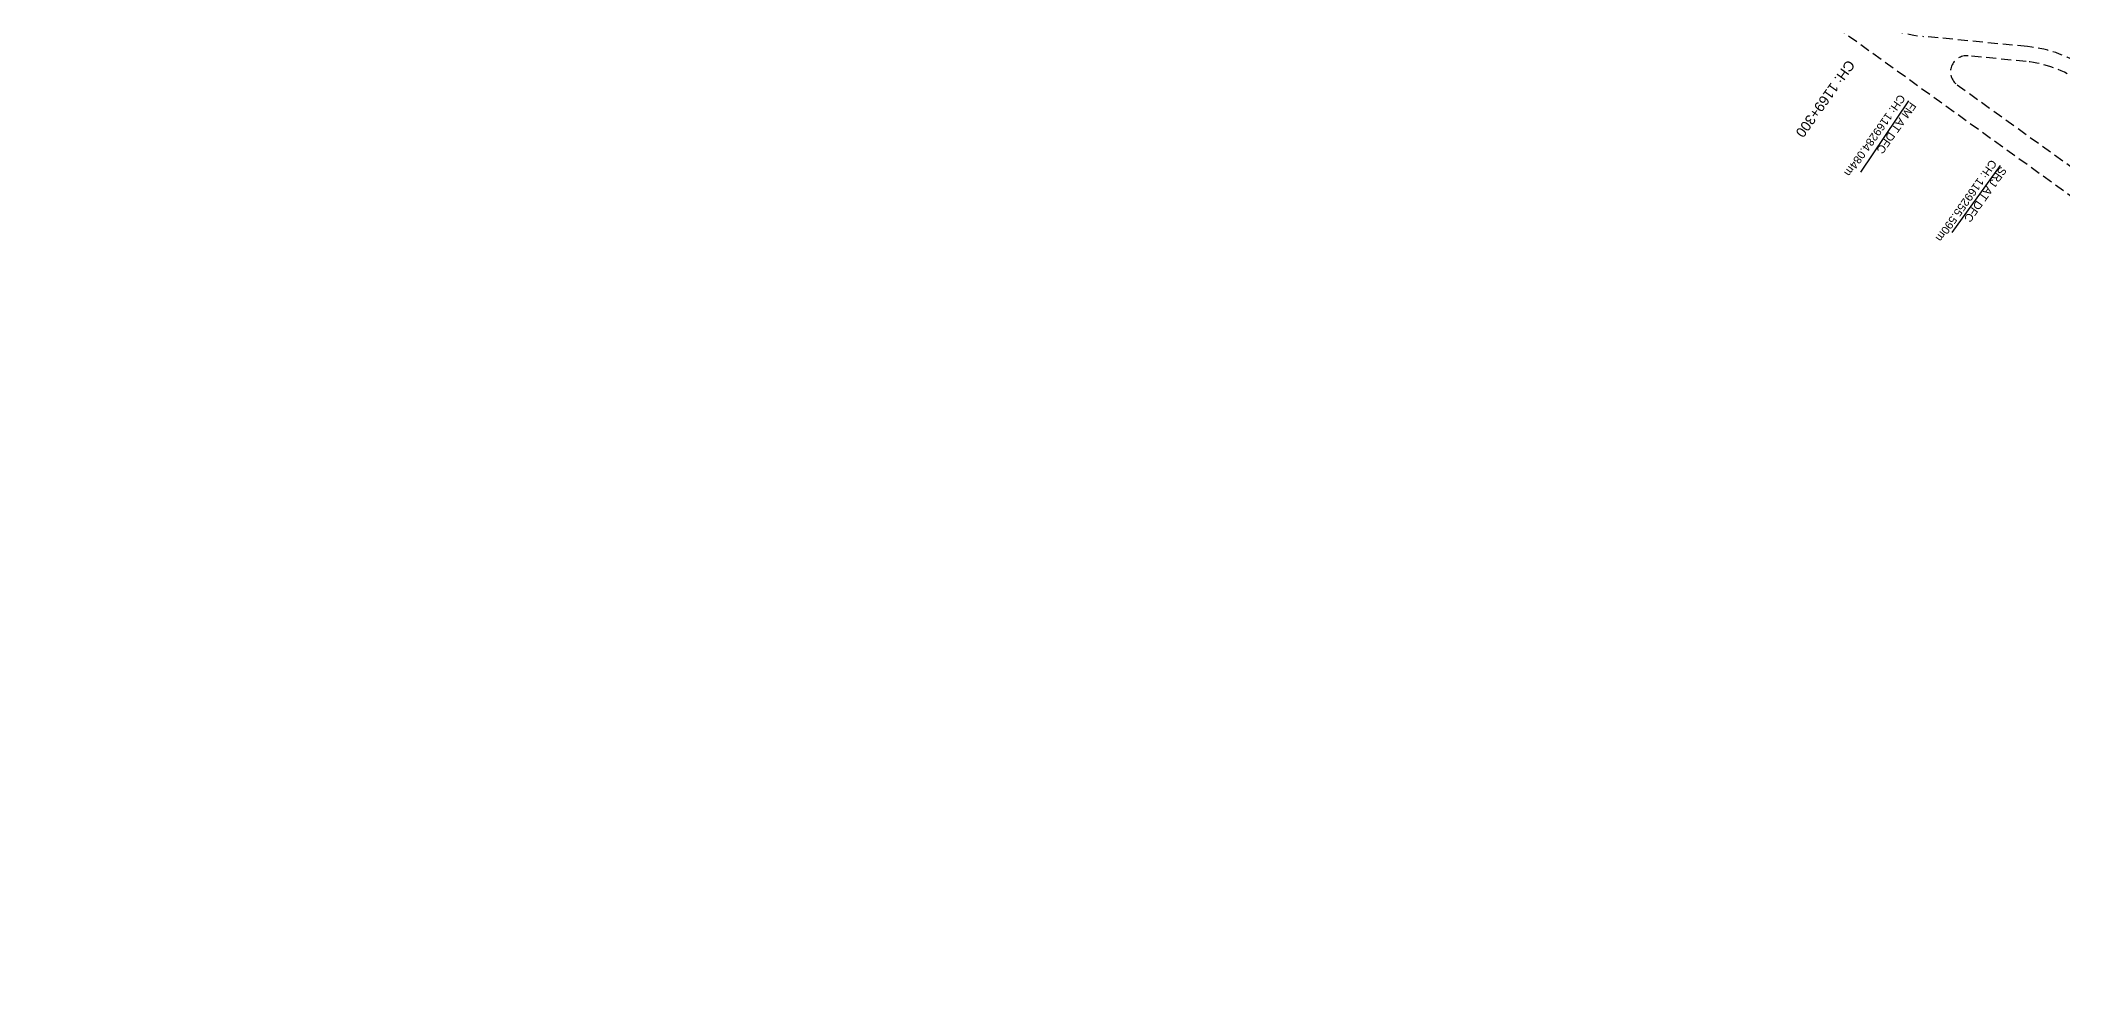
# Model space of a CAD drawing. Header units: metres. Extents: x 658374 to 662614, y 3366768 to 3369818.
# Drawn here: x 660562 to 661068, y 3367653 to 3367890 of the extents above; entities that cross this region are included whole.
import ezdxf

# ---------------------------------------------------------------- set-up
doc = ezdxf.new("R2010")
doc.units = ezdxf.units.M
doc.header["$MEASUREMENT"] = 0
doc.linetypes.add('DASHED2', pattern=[0.375, 0.25, -0.125])
for name, color, linetype, lineweight in [('C-ALIG-LABL-DG', 1, 'Continuous', 25), ('EXT', 7, 'Continuous', 25), ('PROPOSED DFCC TRACK', 1, 'Continuous', 0)]:
    doc.layers.add(name, color=color, linetype=linetype, lineweight=lineweight)
doc.layers.add('C-ROAD-CNTR-N', color=92, linetype='Continuous')
doc.styles.add('ARIAL', font='arial.ttf')

msp = doc.modelspace()

# ---------------------------------------------------------------- linework, layer by layer
at = {"layer": 'C-ROAD-CNTR-N', "color": 1, "linetype": 'Continuous', "lineweight": -3}
for p, q in [((661029.1695, 3367875.2132), (661017.2152, 3367857.3965)), ((661052.0837, 3367859.1022), (661040.0064, 3367842.3235))]:
    msp.add_line(p, q, dxfattribs=at)
at = {"layer": 'EXT', "color": 1, "linetype": 'DASHED2', "ltscale": 10}
for points in [[(661228.9678, 3367734.2024), (661120.5393, 3367814.6004, 0.00343257), (661098.4027, 3367830.7799), (661011.1928, 3367893.6076, 0.02349545), (661003.5582, 3367898.5803), (660997.2209, 3367902.2962, -0.02076645), (660990.0295, 3367906.9246), (660967.0534, 3367923.0991, -0.02766406), (660958.1174, 3367930.1598), (660951.4606, 3367936.0458, 0.02493451), (660943.9072, 3367942.0813), (660755.6202, 3368077.7266, 0.00160712), (660734.7241, 3368092.6787), (660604.8339, 3368184.9914, 0.0012245), (660584.8491, 3368199.121), (660554.2554, 3368220.6392, 0.00130608)], [(661240.8728, 3367765.5958), (661074.2356, 3367883.1157, 0.12982611), (661058.978, 3367888.7897), (661032.9381, 3367891.3451, -0.13238468), (661015.411, 3367897.9635), (661015.411, 3367897.9635, 0.0252976), (661006.5931, 3367903.7561), (661000.2558, 3367907.4721, -0.02076645), (660993.4833, 3367911.8308), (660977.8144, 3367922.8613, -0.22787032), (660973.5704, 3367929.2438), (660968.9451, 3367957.0241, 0.17343431), (660955.8036, 3367979.1564), (660946.0845, 3367986.3809)], [(661238.7116, 3367762.5313), (661072.0744, 3367880.0512, 0.12982611), (661058.6118, 3367885.0576), (661044.1096, 3367886.4808, 0.76618427), (661041.3809, 3367879.2544), (661041.3809, 3367879.2544), (661101.9099, 3367835.6482, -0.00343257), (661124.1129, 3367819.42), (661233.4502, 3367738.3482)]]:
    msp.add_lwpolyline(points, format="xyb", dxfattribs=at)
at = {"layer": 'PROPOSED DFCC TRACK', "lineweight": 30}
msp.add_rational_spline([(662189.3755, 3367130.3232), (662122.6122, 3367172.3074), (662055.8489, 3367214.2917), (662053.7326, 3367215.6226), (662051.6163, 3367216.9535), (662049.5003, 3367218.2848), (662047.3842, 3367219.6161), (662045.2687, 3367220.9482), (662043.1531, 3367222.2802), (662041.0383, 3367223.6134), (662038.9234, 3367224.9466), (662036.8095, 3367226.2813), (662034.6956, 3367227.616), (662032.5829, 3367228.9525), (662030.4702, 3367230.2891), (662028.3589, 3367231.628), (662026.2476, 3367232.9668), (662024.138, 3367234.3083), (662022.0284, 3367235.6498), (661945.8186, 3367284.1844), (661872.2145, 3367336.5865), (661870.1789, 3367338.0378), (661868.1433, 3367339.4892), (661866.1095, 3367340.943), (661864.0757, 3367342.3969), (661862.0435, 3367343.853), (661860.0113, 3367345.309), (661857.9804, 3367346.7669), (661855.9495, 3367348.2247), (661853.9196, 3367349.684), (661851.8897, 3367351.1434), (661849.8606, 3367352.6038), (661847.8316, 3367354.0642), (661845.803, 3367355.5253), (661843.7744, 3367356.9864), (661841.7461, 3367358.4479), (661839.7178, 3367359.9094), (661344.8608, 3367716.4989), (660850.0038, 3368073.0883), (660847.9755, 3368074.5498), (660845.9472, 3368076.0114), (660843.9187, 3368077.4727), (660841.8903, 3368078.934), (660839.8615, 3368080.3948), (660837.8328, 3368081.8557), (660835.8036, 3368083.316), (660833.7744, 3368084.7762), (660831.7446, 3368086.2356), (660829.7148, 3368087.695), (660827.6842, 3368089.1533), (660825.6536, 3368090.6117), (660823.6222, 3368092.0687), (660821.5907, 3368093.5258), (660819.5581, 3368094.9814), (660817.5256, 3368096.437), (660808.4584, 3368102.9249), (660799.3672, 3368109.3791), (660797.3281, 3368110.8255), (660795.289, 3368112.2719), (660793.2488, 3368113.7168), (660791.2087, 3368115.1617), (660789.1676, 3368116.6054), (660787.1266, 3368118.049), (660785.0848, 3368119.4916), (660783.043, 3368120.9341), (660781.0006, 3368122.3759), (660778.9582, 3368123.8176), (660776.9153, 3368125.2587), (660774.8725, 3368126.6997), (660772.8293, 3368128.1404), (660770.7862, 3368129.5811), (660768.7429, 3368131.0215), (660766.6995, 3368132.462), (659684.5244, 3368895.3228), (658602.3493, 3369658.1836)], [1, 1, 1, 1, 1, 1, 1, 1, 1, 1, 1, 1, 1, 1, 1, 1, 1, 1, 1, 0.99966696057, 1, 1, 1, 1, 1, 1, 1, 1, 1, 1, 1, 1, 1, 1, 1, 1, 1, 1, 1, 1, 1, 1, 1, 1, 1, 1, 1, 1, 1, 1, 1, 1, 1, 1, 1, 0.999998273534, 1, 1, 1, 1, 1, 1, 1, 1, 1, 1, 1, 1, 1, 1, 1, 1, 1, 1, 1], degree=2, knots=[0, 0, 0, 1, 1, 2, 2, 3, 3, 4, 4, 5, 5, 6, 6, 7, 7, 8, 8, 9, 9, 9.05161844, 9.05161844, 10.05161844, 10.05161844, 11.05161844, 11.05161844, 12.05161844, 12.05161844, 13.05161844, 13.05161844, 14.05161844, 14.05161844, 15.05161844, 15.05161844, 16.05161844, 16.05161844, 17.05161844, 17.05161844, 18.05161844, 18.05161844, 19.05161844, 19.05161844, 20.05161844, 20.05161844, 21.05161844, 21.05161844, 22.05161844, 22.05161844, 23.05161844, 23.05161844, 24.05161844, 24.05161844, 25.05161844, 25.05161844, 26.05161844, 26.05161844, 26.05533485, 26.05533485, 27.05533485, 27.05533485, 28.05533485, 28.05533485, 29.05533485, 29.05533485, 30.05533485, 30.05533485, 31.05533485, 31.05533485, 32.05533485, 32.05533485, 33.05533485, 33.05533485, 34.05533485, 34.05533485, 35.05533485, 35.05533485, 35.05533485], dxfattribs=at)

# ---------------------------------------------------------------- texts
at = {"layer": 'C-ALIG-LABL-DG', "color": 1, "style": 'ARIAL'}
msp.add_text('CH: 1169+300', height=2.5, rotation=234.5, dxfattribs=at).set_placement((661013.9668, 3367885.673))
at = {"layer": 'C-ROAD-CNTR-N', "color": 1, "linetype": 'Continuous', "lineweight": -3, "char_height": 2, "width": 60.260334, "attachment_point": 4, "rotation": 234.818733, "line_spacing_factor": 0.648, "style": 'ARIAL'}
for s, insert in [('\\pxsm1;FM AT DFC\\PCH: 1169284.084m ', (661029.1111, 3367875.4998)), ('\\pxsm0.9;SRJ AT DFC \\PCH: 1169255.590m  ', (661051.8436, 3367859.2751))]:
    msp.add_mtext(s, dxfattribs=dict(at, insert=insert))

doc.saveas('drawing.dxf')
